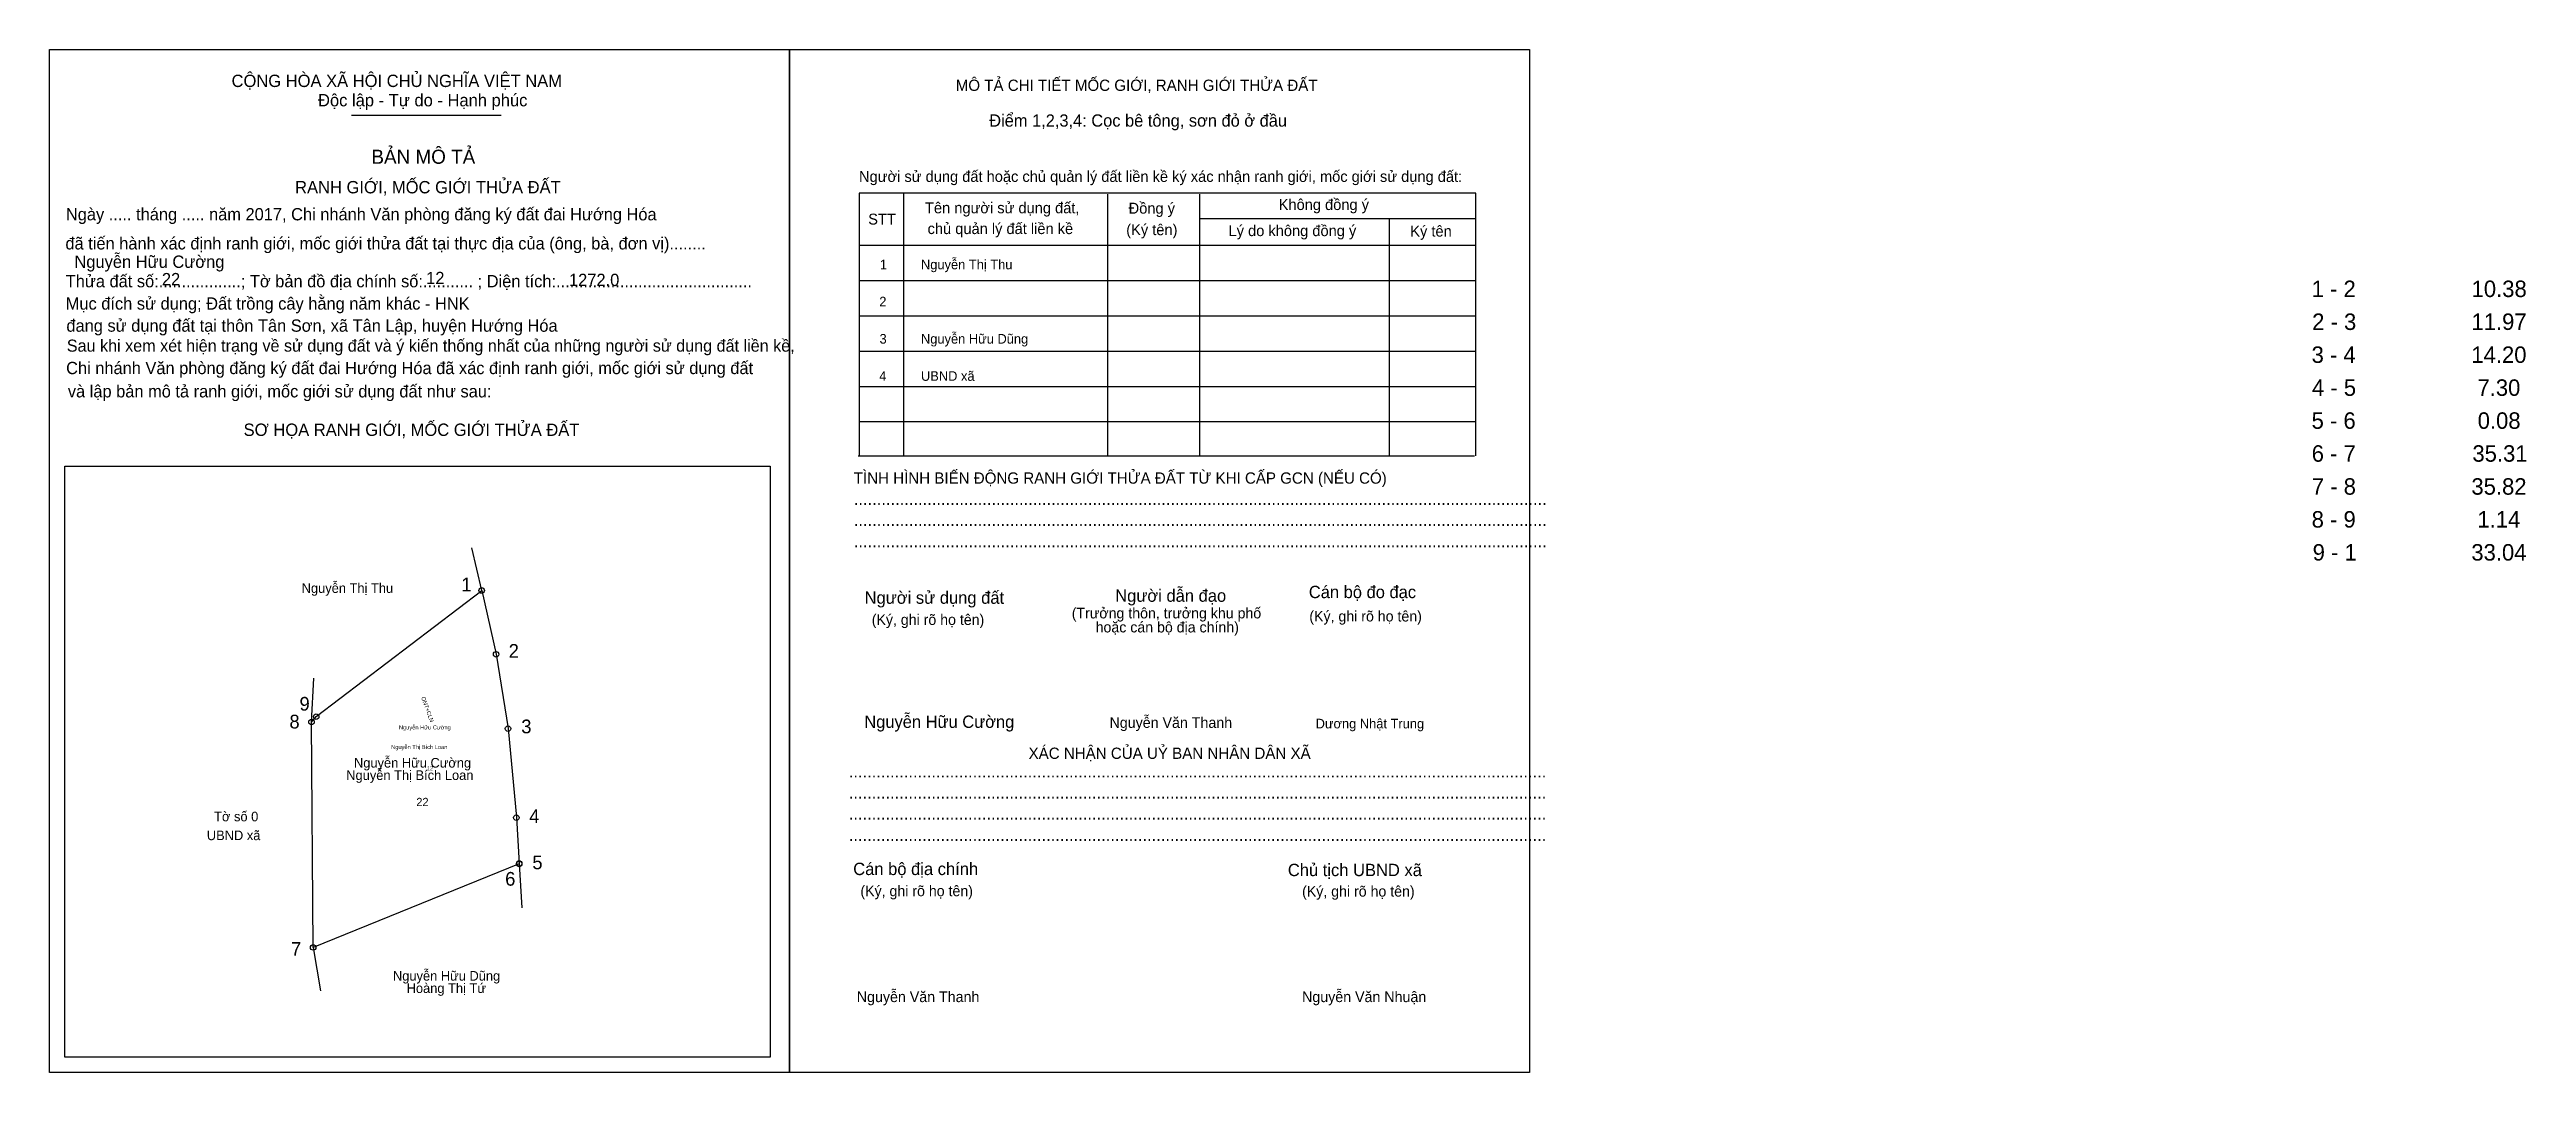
# Model space of a CAD drawing. Extents: x 547996 to 548389, y 1837657 to 1837820.
import ezdxf

# ---------------------------------------------------------------- set-up
doc = ezdxf.new("R2010")
doc.units = 0
for name, color, linetype in [('Level 1', 7, 'Continuous'), ('Level 10', 7, 'Continuous'), ('Level 11', 7, 'Continuous'), ('Level 13', 7, 'Continuous'), ('Level 15', 7, 'Continuous'), ('Level 18', 7, 'Continuous'), ('Level 19', 7, 'Continuous'), ('Level 2', 7, 'Continuous'), ('Level 21', 7, 'Continuous'), ('Level 27', 7, 'Continuous'), ('Level 36', 7, 'Continuous'), ('Level 52', 7, 'Continuous'), ('Level 6', 7, 'Continuous'), ('Level 60', 7, 'Continuous'), ('Level 9', 7, 'Continuous')]:
    doc.layers.add(name, color=color, linetype=linetype)

msp = doc.modelspace()

# ---------------------------------------------------------------- linework, layer by layer
at = {"layer": 'Level 1'}
for p, q in [((547995.59, 1837819.54), (547995.59, 1837819.54)), ((547995.59, 1837819.54), (547995.59, 1837819.54)), ((547995.59, 1837819.54), (547995.59, 1837819.54)), ((547995.59, 1837819.54), (547995.59, 1837819.54)), ((548043.57, 1837809.13), (548067.34, 1837809.13)), ((548131.2, 1837796.73), (548131.2, 1837754.98)), ((548163.62, 1837796.56), (548163.62, 1837754.98)), ((548178.25, 1837796.56), (548178.25, 1837754.98)), ((548178.25, 1837792.69), (548222.09, 1837792.69)), ((548208.35, 1837792.69), (548208.35, 1837754.98)), ((548124.16, 1837788.43), (548222.09, 1837788.43)), ((548124.16, 1837782.82), (548222.09, 1837782.82)), ((548124.16, 1837777.22), (548222.09, 1837777.22)), ((548124.16, 1837771.61), (548222.09, 1837771.61)), ((548124.16, 1837766.01), (548222.09, 1837766.01)), ((548124.16, 1837760.4), (548222.09, 1837760.4)), ((548123.99, 1837754.98), (548221.92, 1837754.98)), ((547997.99, 1837753.32), (547997.99, 1837753.32)), ((547997.99, 1837753.32), (547997.99, 1837753.32)), ((547998, 1837753.32), (547998, 1837753.32)), ((548110.04, 1837659.39), (548110.04, 1837659.39)), ((548110.04, 1837659.39), (548110.04, 1837659.39)), ((548110.04, 1837659.39), (548110.04, 1837659.39)), ((548230.67, 1837656.97), (548230.67, 1837656.97)), ((548230.67, 1837656.97), (548230.67, 1837656.97)), ((548230.67, 1837656.96), (548230.67, 1837656.96))]:
    msp.add_line(p, q, dxfattribs=at)
msp.add_lwpolyline([(548222.09, 1837754.98), (548222.09, 1837796.73), (548124.16, 1837796.73), (548124.16, 1837754.98)], dxfattribs=at)
msp.add_lwpolyline([(547998, 1837753.32), (548110.04, 1837753.32), (548110.04, 1837659.39), (547998, 1837659.39)], close=True, dxfattribs=at)
at = {"layer": 'Level 10'}
msp.add_lwpolyline([(548068.41, 1837711.61), (548069.73, 1837697.47), (548070.18, 1837690.18), (548070.18, 1837690.11), (548037.46, 1837676.84), (548037.19, 1837712.66), (548037.94, 1837713.52), (548064.22, 1837733.56), (548066.51, 1837723.43)], close=True, dxfattribs=at)
at = {"layer": 'Level 11'}
for centre in [(548064.22, 1837733.56), (548066.51, 1837723.43), (548037.19, 1837712.66), (548037.94, 1837713.52), (548068.41, 1837711.61), (548068.41, 1837711.61), (548069.73, 1837697.47), (548070.18, 1837690.18), (548070.18, 1837690.11), (548037.46, 1837676.84)]:
    msp.add_circle(centre, 0.436, dxfattribs=at)
at = {"layer": 'Level 2'}
for points in [[(547995.59, 1837819.54), (548113.13, 1837819.54), (548113.13, 1837656.97), (547995.59, 1837656.97)], [(548113.13, 1837819.54), (548230.66, 1837819.54), (548230.66, 1837656.96), (548113.13, 1837656.96)], [(548113.13, 1837819.54), (548230.66, 1837819.54), (548230.66, 1837656.96), (548113.13, 1837656.96)]]:
    msp.add_lwpolyline(points, close=True, dxfattribs=at)
at = {"layer": 'Level 27'}
for p, q in [((548064.22, 1837733.56), (548062.67, 1837740.36)), ((548037.19, 1837712.66), (548037.58, 1837719.63)), ((548070.18, 1837690.11), (548070.61, 1837683.14)), ((548037.46, 1837676.84), (548038.61, 1837669.95))]:
    msp.add_line(p, q, dxfattribs=at)

# ---------------------------------------------------------------- texts
at = {"layer": 'Level 1'}
for s, height, p in [('CỘNG HÒA XÃ HỘI CHỦ NGHĨA VIỆT NAM', 1.9618, (548024.5, 1837813.58)), ('MÔ TẢ CHI TIẾT MỐC GIỚI, RANH GIỚI THỬA ĐẤT', 1.7937, (548139.51, 1837812.96)), ('Độc lập - Tự do - Hạnh phúc', 1.9618, (548038.23, 1837810.51)), ('Điểm 1,2,3,4: Cọc bê tông, sơn đỏ ở đầu', 1.9479, (548144.83, 1837807.28)), ('BẢN MÔ TẢ', 2.242, (548046.71, 1837801.38)), ('RANH GIỚI, MỐC GIỚI THỬA ĐẤT', 1.9631, (548034.59, 1837796.68)), ('Người sử dụng đất hoặc chủ quản lý đất liền kề ký xác nhận ranh giới, mốc giới sử dụng đất:', 1.7378, (548124.15, 1837798.5)), ('Ngày ..... tháng ..... năm 2017, Chi nhánh Văn phòng đăng ký đất đai Hướng Hóa', 1.9479, (547998.19, 1837792.39)), ('STT', 1.738, (548125.61, 1837791.72)), ('Tên người sử dụng đất,', 1.7378, (548134.63, 1837793.51)), ('Đồng ý', 1.738, (548166.97, 1837793.45)), ('Không đồng ý', 1.7378, (548190.8, 1837794.03)), (' đã tiến hành xác định ranh giới, mốc giới thửa đất tại thực địa của (ông, bà, đơn vị)........', 1.9479, (547997.39, 1837787.76)), ('chủ quản lý đất liền kề', 1.7378, (548135.04, 1837790.21)), ('(Ký tên)', 1.738, (548166.59, 1837790.04)), ('Lý do không đồng ý', 1.7378, (548182.84, 1837789.88)), ('Ký tên', 1.738, (548211.7, 1837789.81)), ('Thửa đất số:..................; Tờ bản đồ địa chính số:........... ; Diện tích:...........................................', 1.94786, (547998.16, 1837781.75)), ('Mục đích sử dụng; Đất trồng cây hằng năm khác - HNK', 1.9479, (547998.16, 1837778.2)), ('đang sử dụng đất tại thôn Tân Sơn, xã Tân Lập, huyện Hướng Hóa', 1.9479, (547998.27, 1837774.69)), ('Chi nhánh Văn phòng đăng ký đất đai Hướng Hóa đã xác định ranh giới, mốc giới sử dụng đất', 1.9479, (547998.22, 1837767.95)), ('Sau khi xem xét hiện trạng về sử dụng đất và ý kiến thống nhất của những người sử dụng đất liền kề,', 1.9175, (547998.33, 1837771.52)), (' và lập bản mô tả ranh giới, mốc giới sử dụng đất như sau:', 1.9479, (547997.77, 1837764.25)), ('SƠ HỌA RANH GIỚI, MỐC GIỚI THỬA ĐẤT', 1.9631, (548026.41, 1837758.13)), ('TÌNH HÌNH BIẾN ĐỘNG RANH GIỚI THỬA ĐẤT TỪ KHI CẤP GCN (NẾU CÓ)', 1.7937, (548123.32, 1837750.54)), ('.......................................................................................................................................................', 1.96183, (548123.32, 1837747.17)), ('.......................................................................................................................................................', 1.96183, (548123.32, 1837743.81)), ('.......................................................................................................................................................', 1.96183, (548123.32, 1837740.45)), ('Cán bộ đo đạc', 1.9577, (548195.59, 1837732.35)), ('Người sử dụng đất', 1.9621, (548125.04, 1837731.45)), ('(Trưởng thôn, trưởng khu phố', 1.6816, (548157.94, 1837729.13)), ('Người dẫn đạo', 1.9611, (548164.84, 1837731.77)), ('(Ký, ghi rõ họ tên)', 1.6817, (548126.17, 1837728.09)), ('hoặc cán bộ địa chính)', 1.6816, (548161.73, 1837726.9)), ('(Ký, ghi rõ họ tên)', 1.6817, (548195.67, 1837728.64)), ('Nguyễn Văn Thanh', 1.6892, (548163.94, 1837711.73)), ('Dương Nhật Trung', 1.527, (548196.67, 1837711.65)), ('XÁC NHẬN CỦA UỶ BAN NHÂN DÂN XÃ', 1.7946, (548151.08, 1837706.8)), ('........................................................................................................................................................', 1.96183, (548122.52, 1837703.85)), ('........................................................................................................................................................', 1.96183, (548122.52, 1837700.48)), ('........................................................................................................................................................', 1.96183, (548122.52, 1837697.14)), ('........................................................................................................................................................', 1.96183, (548122.52, 1837693.77)), ('Cán bộ địa chính', 1.9621, (548123.23, 1837688.34)), ('Chủ tịch UBND xã', 1.9621, (548192.26, 1837688.17)), ('(Ký, ghi rõ họ tên)', 1.6817, (548124.37, 1837684.98)), ('(Ký, ghi rõ họ tên)', 1.6817, (548194.52, 1837684.92)), ('Nguyễn Văn Thanh', 1.6892, (548123.8, 1837668.15)), ('Nguyễn Văn Nhuận', 1.6892, (548194.52, 1837668.15))]:
    msp.add_text(s, height=height, dxfattribs=at).set_placement(p)
at = {"layer": 'Level 13'}
for s, height, p in [('Nguyễn Hữu Cường', 0.6544, (548051.08, 1837711.48)), ('Nguyễn Hữu Cường', 1.527, (548043.94, 1837705.42)), ('Nguyễn Thị Bích Loan', 1.527, (548042.71, 1837703.45))]:
    msp.add_text(s, height=height, dxfattribs=at).set_placement(p)
at = {"layer": 'Level 15'}
msp.add_text('Nguyễn Thị Bích Loan', height=0.6544, dxfattribs=at).set_placement((548049.84, 1837708.36))
at = {"layer": 'Level 18'}
msp.add_text('12', height=0.654, dxfattribs=at).set_placement((548055.5, 1837704.96))
at = {"layer": 'Level 19'}
msp.add_text('ONT+CLN', height=0.654, rotation=290, dxfattribs=at).set_placement((548054.6, 1837716.55))
at = {"layer": 'Level 21'}
msp.add_text('22', height=1.309, dxfattribs=at).set_placement((548053.84, 1837699.3))
at = {"layer": 'Level 36'}
for s, p in [('Nguyễn Thị Thu', (548035.63, 1837733.18)), ('UBND xã', (548020.57, 1837693.89)), ('Tờ số 0', (548021.73, 1837696.88)), ('Nguyễn Hữu Dũng', (548050.13, 1837671.56)), ('Hoàng Thị Tứ', (548052.3, 1837669.6))]:
    msp.add_text(s, height=1.527, dxfattribs=at).set_placement(p)
at = {"layer": 'Level 52'}
for s, p in [('1 - 2', (548354.86, 1837780.2)), ('10.38', (548380.26, 1837780.2)), ('2 - 3', (548354.94, 1837774.97)), ('11.97', (548380.24, 1837774.97)), ('3 - 4', (548354.85, 1837769.73)), ('14.20', (548380.22, 1837769.73)), ('4 - 5', (548354.91, 1837764.5)), ('7.30', (548381.19, 1837764.5)), ('5 - 6', (548354.85, 1837759.26)), ('0.08', (548381.23, 1837759.26)), ('6 - 7', (548354.87, 1837754.03)), ('35.31', (548380.39, 1837754.03)), ('7 - 8', (548354.89, 1837748.79)), ('35.82', (548380.23, 1837748.79)), ('8 - 9', (548354.86, 1837743.56)), ('1.14', (548381.18, 1837743.56)), ('9 - 1', (548355.02, 1837738.32)), ('33.04', (548380.22, 1837738.32))]:
    msp.add_text(s, height=2.618, dxfattribs=at).set_placement(p)
at = {"layer": 'Level 6'}
for s, height, p in [('Nguyễn Hữu Cường', 1.9555, (547999.54, 1837784.84)), ('22', 1.956, (548013.43, 1837782.07)), ('12', 1.956, (548055.4, 1837782.25)), ('1272.0', 1.956, (548078.08, 1837781.95)), ('Nguyễn Hữu Cường', 1.9555, (548124.99, 1837711.73))]:
    msp.add_text(s, height=height, dxfattribs=at).set_placement(p)
at = {"layer": 'Level 60'}
for s, height, p in [('1', 1.53, (548127.46, 1837784.61)), ('Nguyễn Thị Thu', 1.527, (548133.99, 1837784.61)), ('2', 1.53, (548127.37, 1837778.71)), ('3', 1.53, (548127.41, 1837772.8)), ('Nguyễn Hữu Dũng', 1.527, (548133.99, 1837772.8)), ('4', 1.53, (548127.36, 1837766.89)), ('UBND xã', 1.527, (548133.99, 1837766.89))]:
    msp.add_text(s, height=height, dxfattribs=at).set_placement(p)
at = {"layer": 'Level 9'}
for s, p in [('1', (548060.98, 1837733.42)), ('2', (548068.51, 1837722.87)), ('9', (548035.29, 1837714.47)), ('8', (548033.69, 1837711.64)), ('3', (548070.51, 1837710.87)), ('4', (548071.76, 1837696.59)), ('5', (548072.27, 1837689.26)), ('6', (548067.95, 1837686.65)), ('7', (548033.94, 1837675.51))]:
    msp.add_text(s, height=2.18, dxfattribs=at).set_placement(p)

doc.saveas('drawing.dxf')
